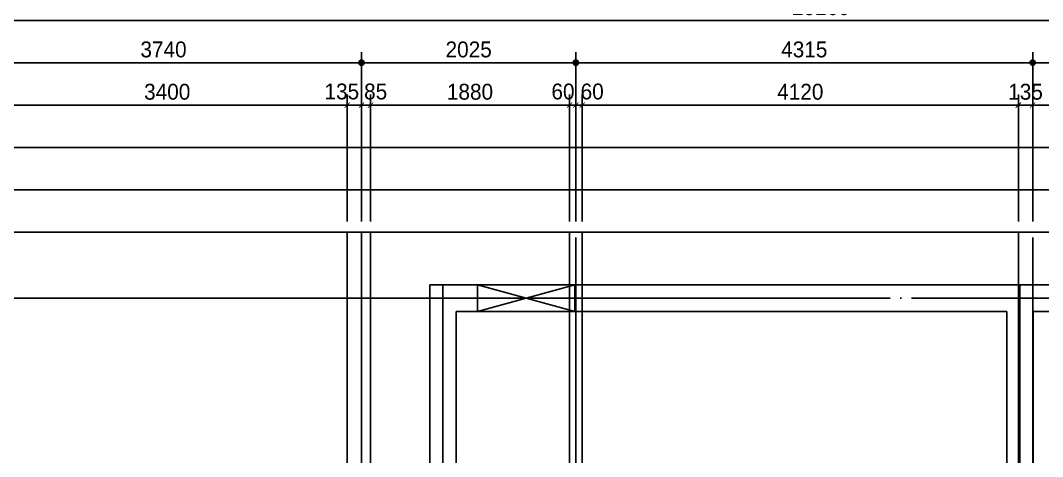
# Model space of a CAD drawing. Header units: millimetres. Extents: x 0 to 92204, y -190080 to 23760.
# Drawn here: x 60451 to 70105, y -140954 to -136833 of the extents above; entities that cross this region are included whole.
import ezdxf
from ezdxf.xclip import XClip

# ---------------------------------------------------------------- set-up
doc = ezdxf.new("R2010")
doc.units = ezdxf.units.MM
doc.header["$LTSCALE"] = 100
doc.header["$XCLIPFRAME"] = 0
doc.linetypes.add('AUDIT_D_220706163347-0', pattern=[0])
doc.linetypes.add('CEN', pattern=[62, 60, -1, 0, -1])
doc.layers.get('defpoints').update_dxf_attribs({"color": 139})
for name, color, linetype in [('AA-XXXX-DIMS', 7, 'Continuous'), ('CEN_CON', 1, 'CEN'), ('CONC', 2, 'Continuous'), ('DIM', 7, 'AUDIT_D_220706163347-0'), ('ELE3_CON', 7, 'Continuous'), ('창호-open', 4, 'Continuous')]:
    doc.layers.add(name, color=color, linetype=linetype)
doc.layers.add('AA-XXXX-MC', color=153, linetype='AUDIT_D_220706163347-0', plot=False)
doc.styles.add('HAUD01', font='Dotum.ttf')
doc.styles.add('맑은고딕', font='malgun.ttf', dxfattribs={"width": 0.9})
doc.dimstyles.new('DIM-50', dxfattribs={"dimscale": 50, "dimtxt": 3, "dimasz": 1, "dimexe": 2, "dimexo": 2, "dimgap": 1, "dimtad": 1, "dimdec": 0, "dimzin": 0, "dimdsep": 46, "dimtxsty": '맑은고딕', "dimblk1": 'DIMDOT', "dimblk2": 'DIMDOT', "dimsah": 1, "dimcen": 0.09, "dimdle": 2, "dimclrd": 7, "dimclre": 7, "dimclrt": 3, "dimadec": 0, "dimazin": 0, "dimtfac": 1, "dimtdec": 0, "dimtix": 1, "dimtmove": 2, "dimatfit": 3, "dimldrblk": 'DIMDOT', "dimfxl": 1, "dimtolj": 1, "dimtzin": 0, "dimarcsym": 0})
doc.dimstyles.new('MCDIM-50', dxfattribs={"dimscale": 50, "dimtxt": 3, "dimasz": 1, "dimexe": 2, "dimexo": 2, "dimgap": 1, "dimtad": 1, "dimdec": 0, "dimzin": 0, "dimdsep": 46, "dimtxsty": '맑은고딕', "dimblk1": 'ARCHTICK', "dimblk2": 'ARCHTICK', "dimsah": 1, "dimcen": 0.09, "dimdle": 2, "dimclrd": 7, "dimclre": 7, "dimclrt": 3, "dimadec": 0, "dimazin": 0, "dimtfac": 1, "dimtdec": 0, "dimtix": 1, "dimtmove": 2, "dimatfit": 3, "dimldrblk": 'ARCHTICK', "dimfxl": 1, "dimtolj": 1, "dimtzin": 0, "dimarcsym": 0})

# ---------------------------------------------------------------- blocks, each defined once
blk = doc.blocks.new('CO-106-MF', base_point=(321577.8, -11662.9))
at = {"layer": 'CEN_CON'}
for p, q in [((351342.8, -9112.9), (351342.8, -6012.9)), ((356792.8, -9112.9), (356792.8, -6012.9)), ((361767.8, -6137.9), (351217.8, -6137.9))]:
    blk.add_line(p, q, dxfattribs=at)
at = {"layer": 'CONC'}
for p, q in [((351217.8, -8602.9), (351217.8, -6012.9)), ((351667.8, -6012.9), (351217.8, -6012.9)), ((351667.8, -6012.9), (351667.8, -6262.9)), ((352587.8, -6012.9), (352587.8, -6262.9)), ((357307.8, -6012.9), (352587.8, -6012.9)), ((351467.8, -8862.9), (351467.8, -6262.9)), ((351667.8, -6262.9), (351467.8, -6262.9)), ((356667.8, -6262.9), (352587.8, -6262.9)), ((356667.8, -7742.9), (356667.8, -6262.9)), ((356917.8, -7742.9), (356917.8, -6262.9)), ((357307.8, -6262.9), (356917.8, -6262.9))]:
    blk.add_line(p, q, dxfattribs=at)
at = {"layer": 'ELE3_CON'}
blk.add_line((351667.8, -6262.9), (352587.8, -6262.9), dxfattribs=at)
blk = doc.blocks.new('DIMDOT')
at = {"layer": 'AA-XXXX-DIMS'}
for p, q in [((-1.5, 0), (1.5, 0)), ((0, -1.5), (0, 1.5))]:
    blk.add_line(p, q, dxfattribs=at)
for radius in [0.5, 0.25]:
    blk.add_circle((0, 0), radius, dxfattribs=at)
blk = doc.blocks.new('*D2677')
at = {"layer": 'defpoints', "color": 0, "transparency": 16777216}
for p in [(13518, -160993), (9778, -162593), (13518, -162593)]:
    blk.add_point(p, dxfattribs=at)
at = {"layer": 'DIM', "color": 7, "lineweight": -2, "transparency": 16777216}
for p, q in [((9778, -162493), (9778, -160893)), ((13518, -162493), (13518, -160893)), ((9828, -160993), (13468, -160993))]:
    blk.add_line(p, q, dxfattribs=at)
at = {"layer": 'DIM', "color": 7, "lineweight": -2, "transparency": 16777216, "xscale": 50, "yscale": 50, "zscale": 50, "rotation": 180}
blk.add_blockref('DIMDOT', (9778, -160993), dxfattribs=at)
at = {"layer": 'DIM', "color": 7, "lineweight": -2, "transparency": 16777216, "xscale": 50, "yscale": 50, "zscale": 50}
blk.add_blockref('DIMDOT', (13518, -160993), dxfattribs=at)
at = {"layer": 'DIM', "color": 3, "transparency": 16777216, "insert": (11648, -160867.9), "char_height": 150, "attachment_point": 5, "style": 'HAUD01'}
blk.add_mtext('\\A1;3740', dxfattribs=at)
blk = doc.blocks.new('*D2678')
at = {"layer": 'defpoints', "color": 0, "transparency": 16777216}
for p in [(15543, -160993), (13518, -162593), (15543, -162593)]:
    blk.add_point(p, dxfattribs=at)
at = {"layer": 'DIM', "color": 7, "lineweight": -2, "transparency": 16777216}
for p, q in [((13518, -162493), (13518, -160893)), ((15543, -162493), (15543, -160893)), ((13568, -160993), (15493, -160993))]:
    blk.add_line(p, q, dxfattribs=at)
at = {"layer": 'DIM', "color": 7, "lineweight": -2, "transparency": 16777216, "xscale": 50, "yscale": 50, "zscale": 50, "rotation": 180}
blk.add_blockref('DIMDOT', (13518, -160993), dxfattribs=at)
at = {"layer": 'DIM', "color": 7, "lineweight": -2, "transparency": 16777216, "xscale": 50, "yscale": 50, "zscale": 50}
blk.add_blockref('DIMDOT', (15543, -160993), dxfattribs=at)
at = {"layer": 'DIM', "color": 3, "transparency": 16777216, "insert": (14530.5, -160867.9), "char_height": 150, "attachment_point": 5, "style": 'HAUD01'}
blk.add_mtext('\\A1;2025', dxfattribs=at)
blk = doc.blocks.new('*D2679')
at = {"layer": 'defpoints', "color": 0, "transparency": 16777216}
for p in [(19858, -160993), (15543, -162593), (19858, -162593)]:
    blk.add_point(p, dxfattribs=at)
at = {"layer": 'DIM', "color": 7, "lineweight": -2, "transparency": 16777216}
for p, q in [((15543, -162493), (15543, -160893)), ((19858, -162493), (19858, -160893)), ((15593, -160993), (19808, -160993))]:
    blk.add_line(p, q, dxfattribs=at)
at = {"layer": 'DIM', "color": 7, "lineweight": -2, "transparency": 16777216, "xscale": 50, "yscale": 50, "zscale": 50, "rotation": 180}
blk.add_blockref('DIMDOT', (15543, -160993), dxfattribs=at)
at = {"layer": 'DIM', "color": 7, "lineweight": -2, "transparency": 16777216, "xscale": 50, "yscale": 50, "zscale": 50}
blk.add_blockref('DIMDOT', (19858, -160993), dxfattribs=at)
at = {"layer": 'DIM', "color": 3, "transparency": 16777216, "insert": (17700.5, -160867.9), "char_height": 150, "attachment_point": 5, "style": 'HAUD01'}
blk.add_mtext('\\A1;4315', dxfattribs=at)
blk = doc.blocks.new('*D2680')
at = {"layer": 'defpoints', "color": 0, "transparency": 16777216}
for p in [(21823, -160993), (19858, -162593), (21823, -162593)]:
    blk.add_point(p, dxfattribs=at)
at = {"layer": 'DIM', "color": 7, "lineweight": -2, "transparency": 16777216}
for p, q in [((19858, -162493), (19858, -160893)), ((21823, -162493), (21823, -160893)), ((19908, -160993), (21773, -160993))]:
    blk.add_line(p, q, dxfattribs=at)
at = {"layer": 'DIM', "color": 7, "lineweight": -2, "transparency": 16777216, "xscale": 50, "yscale": 50, "zscale": 50, "rotation": 180}
blk.add_blockref('DIMDOT', (19858, -160993), dxfattribs=at)
at = {"layer": 'DIM', "color": 7, "lineweight": -2, "transparency": 16777216, "xscale": 50, "yscale": 50, "zscale": 50}
blk.add_blockref('DIMDOT', (21823, -160993), dxfattribs=at)
at = {"layer": 'DIM', "color": 3, "transparency": 16777216, "insert": (20840.5, -160867.9), "char_height": 150, "attachment_point": 5, "style": 'HAUD01'}
blk.add_mtext('\\A1;1965', dxfattribs=at)
blk = doc.blocks.new('*D2687')
at = {"layer": 'defpoints', "color": 0, "transparency": 16777216}
for p in [(30488, -160593), (5228, -162593), (30488, -162593)]:
    blk.add_point(p, dxfattribs=at)
at = {"layer": 'DIM', "color": 7, "lineweight": -2, "transparency": 16777216}
for p, q in [((5228, -162493), (5228, -160493)), ((30488, -162493), (30488, -160493)), ((5278, -160593), (30438, -160593))]:
    blk.add_line(p, q, dxfattribs=at)
at = {"layer": 'DIM', "color": 7, "lineweight": -2, "transparency": 16777216, "xscale": 50, "yscale": 50, "zscale": 50, "rotation": 180}
blk.add_blockref('DIMDOT', (5228, -160593), dxfattribs=at)
at = {"layer": 'DIM', "color": 7, "lineweight": -2, "transparency": 16777216, "xscale": 50, "yscale": 50, "zscale": 50}
blk.add_blockref('DIMDOT', (30488, -160593), dxfattribs=at)
at = {"layer": 'DIM', "color": 3, "transparency": 16777216, "insert": (17858, -160467.9), "char_height": 150, "attachment_point": 5, "style": 'HAUD01'}
blk.add_mtext('\\A1;25260', dxfattribs=at)
blk = doc.blocks.new('_ArchTick')
at = {"color": 0, "linetype": 'ByBlock', "const_width": 0.15}
blk.add_lwpolyline([(-0.5, -0.5), (0.5, 0.5)], dxfattribs=at)
blk = doc.blocks.new('*D2692')
at = {"layer": 'defpoints', "color": 0, "linetype": 'ByBlock', "transparency": 16777216}
for p in [(13383, -161393), (9983, -162593), (13383, -162593)]:
    blk.add_point(p, dxfattribs=at)
at = {"layer": 'DIM', "color": 7, "linetype": 'ByBlock', "lineweight": -2, "transparency": 16777216}
for p, q in [((9983, -162493), (9983, -161293)), ((13383, -162493), (13383, -161293)), ((9883, -161393), (13483, -161393))]:
    blk.add_line(p, q, dxfattribs=at)
at = {"layer": 'DIM', "color": 7, "linetype": 'ByBlock', "lineweight": -2, "transparency": 16777216, "xscale": 50, "yscale": 50, "zscale": 50, "rotation": 180}
blk.add_blockref('_ArchTick', (9983, -161393), dxfattribs=at)
at = {"layer": 'DIM', "color": 7, "linetype": 'ByBlock', "lineweight": -2, "transparency": 16777216, "xscale": 50, "yscale": 50, "zscale": 50}
blk.add_blockref('_ArchTick', (13383, -161393), dxfattribs=at)
at = {"layer": 'DIM', "color": 3, "linetype": 'ByBlock', "transparency": 16777216, "insert": (11683, -161267.9), "char_height": 150, "attachment_point": 5, "style": 'HAUD01'}
blk.add_mtext('\\A1;3400', dxfattribs=at)
blk = doc.blocks.new('*D2693')
at = {"layer": 'defpoints', "color": 0, "linetype": 'ByBlock', "transparency": 16777216}
for p in [(13518, -161393), (13383, -162593), (13518, -162593)]:
    blk.add_point(p, dxfattribs=at)
at = {"layer": 'DIM', "color": 7, "linetype": 'ByBlock', "lineweight": -2, "transparency": 16777216}
for p, q in [((13383, -162493), (13383, -161293)), ((13518, -162493), (13518, -161293)), ((13283, -161393), (13618, -161393))]:
    blk.add_line(p, q, dxfattribs=at)
at = {"layer": 'DIM', "color": 7, "linetype": 'ByBlock', "lineweight": -2, "transparency": 16777216, "xscale": 50, "yscale": 50, "zscale": 50, "rotation": 180}
blk.add_blockref('_ArchTick', (13383, -161393), dxfattribs=at)
at = {"layer": 'DIM', "color": 7, "linetype": 'ByBlock', "lineweight": -2, "transparency": 16777216, "xscale": 50, "yscale": 50, "zscale": 50}
blk.add_blockref('_ArchTick', (13518, -161393), dxfattribs=at)
at = {"layer": 'DIM', "color": 3, "linetype": 'ByBlock', "transparency": 16777216, "insert": (13332.2, -161265.1), "char_height": 150, "attachment_point": 5, "style": 'HAUD01'}
blk.add_mtext('\\A1;135', dxfattribs=at)
blk = doc.blocks.new('*D2694')
at = {"layer": 'defpoints', "color": 0, "linetype": 'ByBlock', "transparency": 16777216}
for p in [(13603, -161393), (13518, -162593), (13603, -162593)]:
    blk.add_point(p, dxfattribs=at)
at = {"layer": 'DIM', "color": 7, "linetype": 'ByBlock', "lineweight": -2, "transparency": 16777216}
for p, q in [((13518, -162493), (13518, -161293)), ((13603, -162493), (13603, -161293)), ((13518, -161393), (13468, -161393)), ((13518, -161393), (13603, -161393)), ((13603, -161393), (13653, -161393))]:
    blk.add_line(p, q, dxfattribs=at)
at = {"layer": 'DIM', "color": 7, "linetype": 'ByBlock', "lineweight": -2, "transparency": 16777216, "xscale": 50, "yscale": 50, "zscale": 50}
blk.add_blockref('_ArchTick', (13518, -161393), dxfattribs=at)
at = {"layer": 'DIM', "color": 7, "linetype": 'ByBlock', "lineweight": -2, "transparency": 16777216, "xscale": 50, "yscale": 50, "zscale": 50, "rotation": 180}
blk.add_blockref('_ArchTick', (13603, -161393), dxfattribs=at)
at = {"layer": 'DIM', "color": 3, "linetype": 'ByBlock', "transparency": 16777216, "insert": (13651.9, -161265.5), "char_height": 150, "attachment_point": 5, "style": 'HAUD01'}
blk.add_mtext('\\A1;85', dxfattribs=at)
blk = doc.blocks.new('*D2695')
at = {"layer": 'defpoints', "color": 0, "linetype": 'ByBlock', "transparency": 16777216}
for p in [(15483, -161393), (13603, -162593), (15483, -162593)]:
    blk.add_point(p, dxfattribs=at)
at = {"layer": 'DIM', "color": 7, "linetype": 'ByBlock', "lineweight": -2, "transparency": 16777216}
for p, q in [((13603, -162493), (13603, -161293)), ((15483, -162493), (15483, -161293)), ((13503, -161393), (15583, -161393))]:
    blk.add_line(p, q, dxfattribs=at)
at = {"layer": 'DIM', "color": 7, "linetype": 'ByBlock', "lineweight": -2, "transparency": 16777216, "xscale": 50, "yscale": 50, "zscale": 50, "rotation": 180}
blk.add_blockref('_ArchTick', (13603, -161393), dxfattribs=at)
at = {"layer": 'DIM', "color": 7, "linetype": 'ByBlock', "lineweight": -2, "transparency": 16777216, "xscale": 50, "yscale": 50, "zscale": 50}
blk.add_blockref('_ArchTick', (15483, -161393), dxfattribs=at)
at = {"layer": 'DIM', "color": 3, "linetype": 'ByBlock', "transparency": 16777216, "insert": (14543, -161267.9), "char_height": 150, "attachment_point": 5, "style": 'HAUD01'}
blk.add_mtext('\\A1;1880', dxfattribs=at)
blk = doc.blocks.new('*D2696')
at = {"layer": 'defpoints', "color": 0, "linetype": 'ByBlock', "transparency": 16777216}
for p in [(15543, -161393), (15483, -162593), (15543, -162593)]:
    blk.add_point(p, dxfattribs=at)
at = {"layer": 'DIM', "color": 7, "linetype": 'ByBlock', "lineweight": -2, "transparency": 16777216}
for p, q in [((15483, -162493), (15483, -161293)), ((15543, -162493), (15543, -161293)), ((15483, -161393), (15433, -161393)), ((15483, -161393), (15543, -161393)), ((15543, -161393), (15593, -161393))]:
    blk.add_line(p, q, dxfattribs=at)
at = {"layer": 'DIM', "color": 7, "linetype": 'ByBlock', "lineweight": -2, "transparency": 16777216, "xscale": 50, "yscale": 50, "zscale": 50}
blk.add_blockref('_ArchTick', (15483, -161393), dxfattribs=at)
at = {"layer": 'DIM', "color": 7, "linetype": 'ByBlock', "lineweight": -2, "transparency": 16777216, "xscale": 50, "yscale": 50, "zscale": 50, "rotation": 180}
blk.add_blockref('_ArchTick', (15543, -161393), dxfattribs=at)
at = {"layer": 'DIM', "color": 3, "linetype": 'ByBlock', "transparency": 16777216, "insert": (15421.4, -161265.5), "char_height": 150, "attachment_point": 5, "style": 'HAUD01'}
blk.add_mtext('\\A1;60', dxfattribs=at)
blk = doc.blocks.new('*D2697')
at = {"layer": 'defpoints', "color": 0, "linetype": 'ByBlock', "transparency": 16777216}
for p in [(15603, -161393), (15543, -162593), (15603, -162593)]:
    blk.add_point(p, dxfattribs=at)
at = {"layer": 'DIM', "color": 7, "linetype": 'ByBlock', "lineweight": -2, "transparency": 16777216}
for p, q in [((15543, -162493), (15543, -161293)), ((15603, -162493), (15603, -161293)), ((15543, -161393), (15493, -161393)), ((15543, -161393), (15603, -161393)), ((15603, -161393), (15653, -161393))]:
    blk.add_line(p, q, dxfattribs=at)
at = {"layer": 'DIM', "color": 7, "linetype": 'ByBlock', "lineweight": -2, "transparency": 16777216, "xscale": 50, "yscale": 50, "zscale": 50}
blk.add_blockref('_ArchTick', (15543, -161393), dxfattribs=at)
at = {"layer": 'DIM', "color": 7, "linetype": 'ByBlock', "lineweight": -2, "transparency": 16777216, "xscale": 50, "yscale": 50, "zscale": 50, "rotation": 180}
blk.add_blockref('_ArchTick', (15603, -161393), dxfattribs=at)
at = {"layer": 'DIM', "color": 3, "linetype": 'ByBlock', "transparency": 16777216, "insert": (15697.1, -161265.5), "char_height": 150, "attachment_point": 5, "style": 'HAUD01'}
blk.add_mtext('\\A1;60', dxfattribs=at)
blk = doc.blocks.new('*D2698')
at = {"layer": 'defpoints', "color": 0, "linetype": 'ByBlock', "transparency": 16777216}
for p in [(19723, -161393), (15603, -162593), (19723, -162593)]:
    blk.add_point(p, dxfattribs=at)
at = {"layer": 'DIM', "color": 7, "linetype": 'ByBlock', "lineweight": -2, "transparency": 16777216}
for p, q in [((15603, -162493), (15603, -161293)), ((19723, -162493), (19723, -161293)), ((15503, -161393), (19823, -161393))]:
    blk.add_line(p, q, dxfattribs=at)
at = {"layer": 'DIM', "color": 7, "linetype": 'ByBlock', "lineweight": -2, "transparency": 16777216, "xscale": 50, "yscale": 50, "zscale": 50, "rotation": 180}
blk.add_blockref('_ArchTick', (15603, -161393), dxfattribs=at)
at = {"layer": 'DIM', "color": 7, "linetype": 'ByBlock', "lineweight": -2, "transparency": 16777216, "xscale": 50, "yscale": 50, "zscale": 50}
blk.add_blockref('_ArchTick', (19723, -161393), dxfattribs=at)
at = {"layer": 'DIM', "color": 3, "linetype": 'ByBlock', "transparency": 16777216, "insert": (17663, -161267.9), "char_height": 150, "attachment_point": 5, "style": 'HAUD01'}
blk.add_mtext('\\A1;4120', dxfattribs=at)
blk = doc.blocks.new('*D2699')
at = {"layer": 'defpoints', "color": 0, "linetype": 'ByBlock', "transparency": 16777216}
for p in [(19858, -161393), (19723, -162593), (19858, -162593)]:
    blk.add_point(p, dxfattribs=at)
at = {"layer": 'DIM', "color": 7, "linetype": 'ByBlock', "lineweight": -2, "transparency": 16777216}
for p, q in [((19723, -162493), (19723, -161293)), ((19858, -162493), (19858, -161293)), ((19723, -161393), (19673, -161393)), ((19723, -161393), (19858, -161393)), ((19858, -161393), (19908, -161393))]:
    blk.add_line(p, q, dxfattribs=at)
at = {"layer": 'DIM', "color": 7, "linetype": 'ByBlock', "lineweight": -2, "transparency": 16777216, "xscale": 50, "yscale": 50, "zscale": 50}
blk.add_blockref('_ArchTick', (19723, -161393), dxfattribs=at)
at = {"layer": 'DIM', "color": 7, "linetype": 'ByBlock', "lineweight": -2, "transparency": 16777216, "xscale": 50, "yscale": 50, "zscale": 50, "rotation": 180}
blk.add_blockref('_ArchTick', (19858, -161393), dxfattribs=at)
at = {"layer": 'DIM', "color": 3, "linetype": 'ByBlock', "transparency": 16777216, "insert": (19790.5, -161267.9), "char_height": 150, "attachment_point": 5, "style": 'HAUD01'}
blk.add_mtext('\\A1;135', dxfattribs=at)
blk = doc.blocks.new('DIM-1108')
at = {"layer": 'DIM'}
for base, p1, p2, picture, middle in [((30488, -160593), (5228, -162593), (30488, -162593), '*D2687', (17858, -160467.9)), ((13518, -160993), (9778, -162593), (13518, -162593), '*D2677', (11648, -160867.9)), ((15543, -160993), (13518, -162593), (15543, -162593), '*D2678', (14530.5, -160867.9)), ((19858, -160993), (15543, -162593), (19858, -162593), '*D2679', (17700.5, -160867.9)), ((21823, -160993), (19858, -162593), (21823, -162593), '*D2680', (20840.5, -160867.9))]:
    dim = blk.add_linear_dim(base=base, p1=p1, p2=p2, dimstyle='DIM-50', override={"dimscale": 50, "dimtxsty": 'HAUD01'}, dxfattribs=at)
    dim.commit()
    dim.dimension.update_dxf_attribs({"geometry": picture, "text_midpoint": middle})
at = {"layer": 'DIM', "linetype": 'ByBlock'}
for base, p1, p2, picture, middle in [((13383, -161393), (9983, -162593), (13383, -162593), '*D2692', (11683, -161267.9)), ((15483, -161393), (13603, -162593), (15483, -162593), '*D2695', (14543, -161267.9)), ((19723, -161393), (15603, -162593), (19723, -162593), '*D2698', (17663, -161267.9)), ((19858, -161393), (19723, -162593), (19858, -162593), '*D2699', (19790.5, -161267.9))]:
    dim = blk.add_linear_dim(base=base, p1=p1, p2=p2, dimstyle='MCDIM-50', override={"dimtxsty": 'HAUD01'}, dxfattribs=at)
    dim.commit()
    dim.dimension.update_dxf_attribs({"geometry": picture, "text_midpoint": middle})
for base, p1, p2, picture, middle in [((13518, -161393), (13383, -162593), (13518, -162593), '*D2693', (13332.2, -161265.1)), ((13603, -161393), (13518, -162593), (13603, -162593), '*D2694', (13651.9, -161265.5)), ((15543, -161393), (15483, -162593), (15543, -162593), '*D2696', (15421.4, -161265.5)), ((15603, -161393), (15543, -162593), (15603, -162593), '*D2697', (15697.1, -161265.5))]:
    dim = blk.add_linear_dim(base=base, p1=p1, p2=p2, dimstyle='MCDIM-50', override={"dimtxsty": 'HAUD01'}, dxfattribs=at)
    dim.commit()
    dim.dimension.update_dxf_attribs({"geometry": picture, "text_midpoint": middle, "dimtype": 128})

msp = doc.modelspace()

# ---------------------------------------------------------------- linework, layer by layer
at = {"layer": 'AA-XXXX-MC'}
for p, q in [((63536.9, -141623), (63536.9, -138833)), ((63756.9, -144883), (63756.9, -138833)), ((65636.9, -144883), (65636.9, -138833)), ((65756.9, -144883), (65756.9, -138833)), ((69876.9, -144883), (69876.9, -138833))]:
    msp.add_line(p, q, dxfattribs=at)
at = {"layer": 'CEN_CON'}
for p, q in [((63671.9, -141623), (63671.9, -138833)), ((65696.9, -144883), (65696.9, -138833)), ((70011.9, -144883), (70011.9, -138833)), ((64316.9, -139458), (53730.8, -139458))]:
    msp.add_line(p, q, dxfattribs=at)
at = {"layer": 'defpoints'}
for points in [[(51730.8, -136833), (87246.9, -136833), (87246.9, -154558), (51730.8, -154558)], [(52130.8, -137233), (86846.9, -137233), (86846.9, -154158), (52130.8, -154158)], [(52530.8, -137633), (86446.9, -137633), (86446.9, -153758), (52530.8, -153758)], [(52930.8, -138033), (86046.9, -138033), (86046.9, -153358), (52930.8, -153358)], [(53330.8, -138433), (85646.9, -138433), (85646.9, -152958), (53330.8, -152958)], [(53730.8, -138833), (85246.9, -138833), (85246.9, -152558), (53730.8, -152558)]]:
    msp.add_lwpolyline(points, close=True, dxfattribs=at)
at = {"layer": '창호-open'}
for p, q in [((64766.9, -139583), (65686.9, -139333)), ((64766.9, -139333), (65686.9, -139583))]:
    msp.add_line(p, q, dxfattribs=at)
msp.add_lwpolyline([(64766.9, -139333), (65686.9, -139333), (65686.9, -139583), (64766.9, -139583)], close=True, dxfattribs=at)

# ---------------------------------------------------------------- block references
msp.add_blockref('DIM-1108', (50153.9, 23760))
ref = msp.add_blockref('CO-106-MF', (34676.9, -144983))
XClip(ref).set_block_clipping_path([(340631.7256188359, -19237.9350187937), (372147.7906722794, -5512.9350187937)])

doc.saveas('drawing.dxf')
